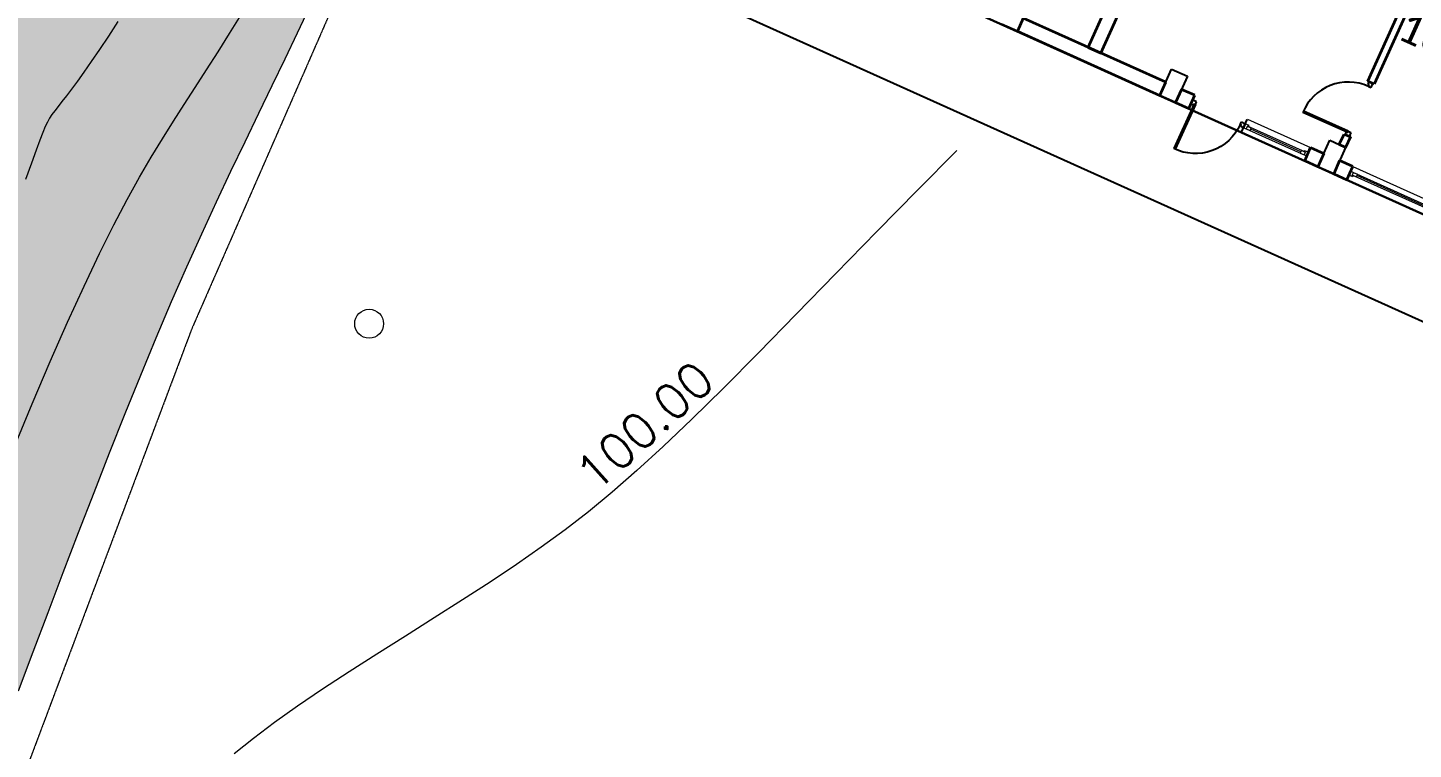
# Model space of a CAD drawing. Header units: inches. Extents: x 527934 to 2134587, y -408734 to 227304.
# Drawn here: x 680596 to 704559, y -186832 to -174360 of the extents above; entities that cross this region are included whole.
import ezdxf
from ezdxf.enums import TextEntityAlignment as Align

# ---------------------------------------------------------------- set-up
doc = ezdxf.new("R2010")
doc.units = ezdxf.units.IN
doc.header["$MEASUREMENT"] = 0
doc.linetypes.add('ACAD_ISO02W100', pattern=[15, 12, -3])
doc.linetypes.add('CONTINU', pattern=[0])
for name, color, linetype, lineweight in [('Cont_Annotation', 7, 'Continuous', 15), ('Contour', 3, 'Continuous', 5), ('Index_Contour', 1, 'Continuous', 20), ('K-ANO-Text', 250, 'Continuous', 15), ('K-AR-Wall', 33, 'Continuous', 5), ('K-AR-Wall Section', 33, 'Continuous', 35), ('Miscellaneous', 7, 'Continuous', 15), ('NEW BLOCKS', 12, 'Continuous', 30), ('Terrace', 30, 'ACAD_ISO02W100', 15)]:
    doc.layers.add(name, color=color, linetype=linetype, lineweight=lineweight)
doc.layers.add('K-AR-Al Section', color=7, linetype='Continuous', lineweight=5, true_color=0xb0b0b0)
for name, color, linetype in [('kpl_coupe mur', 1, 'CONTINU'), ('kpl_dessin fin', 3, 'CONTINU'), ('Tree', 3, 'Continuous')]:
    doc.layers.add(name, color=color, linetype=linetype)
doc.styles.add('1.5MM TEXT', font='calibri.ttf', dxfattribs={"height": 1.5})
doc.styles.add('romans', font='romans.shx')

# ---------------------------------------------------------------- blocks, each defined once
blk = doc.blocks.new('bldg1')
at = {"ltscale": 0.5}
for p, q in [((2554970, 3329258), (2554895, 3329258)), ((2554895, 3329258), (2554895, 3329208)), ((2554895, 3329208), (2554920, 3329208)), ((2554920, 3329208), (2554920, 3329183)), ((2554970, 3329183), (2554970, 3329258)), ((2554920, 3329183), (2554970, 3329183)), ((2554920, 3328333), (2554070, 3328333)), ((2554920, 3328308), (2554071, 3328308)), ((2554895, 3328258), (2554895, 3328308)), ((2554895, 3328308), (2554920, 3328308)), ((2554970, 3328258), (2554895, 3328258)), ((2554920, 3328308), (2554920, 3328333)), ((2554920, 3328333), (2554970, 3328333)), ((2554970, 3328333), (2554970, 3328258)), ((2552243, 3327720), (2552243, 3327645)), ((2552318, 3327720), (2552243, 3327720)), ((2552243, 3327645), (2552293, 3327645)), ((2552293, 3327645), (2552293, 3327670)), ((2552293, 3327670), (2552318, 3327670)), ((2552293, 3327670), (2552293, 3326821)), ((2552318, 3327670), (2552318, 3327720)), ((2552318, 3327670), (2552318, 3326820)), ((2553168, 3327670), (2553168, 3327720)), ((2553168, 3327720), (2553243, 3327720)), ((2553193, 3327670), (2553168, 3327670)), ((2553193, 3327645), (2553193, 3327670)), ((2553243, 3327645), (2553193, 3327645)), ((2553243, 3327720), (2553243, 3327645))]:
    blk.add_line(p, q, dxfattribs=at)
blk.add_arc((2554920, 3328333), 850, 90, 181.6854, dxfattribs=at)
at = {"ltscale": 0.5, "extrusion": (0, 0, -1)}
blk.add_ellipse((2552318, 3327670), major_axis=(549, 649), ratio=1, start_param=0.869257, end_param=2.469469, dxfattribs=at)
at = {"layer": 'K-AR-Al Section', "ltscale": 0.5}
for p, q in [((2553318, 3327720), (2553243, 3327720)), ((2553243, 3327720), (2553243, 3327645)), ((2553243, 3327645), (2553293, 3327645)), ((2554393, 3327696), (2553293, 3327696)), ((2553293, 3327696), (2553293, 3327645)), ((2553368, 3327695), (2553293, 3327695)), ((2553293, 3327695), (2553293, 3327645)), ((2553293, 3327645), (2553293, 3327695)), ((2553293, 3327695), (2553318, 3327695)), ((2553293, 3327645), (2553368, 3327645)), ((2553293, 3327645), (2554393, 3327645)), ((2553318, 3327695), (2553318, 3327720)), ((2553368, 3327645), (2553368, 3327695)), ((2554318, 3327670), (2553368, 3327670)), ((2554318, 3327670), (2553368, 3327670)), ((2554393, 3327695), (2554318, 3327695)), ((2554318, 3327695), (2554318, 3327645)), ((2554318, 3327645), (2554393, 3327645)), ((2554368, 3327695), (2554368, 3327720)), ((2554368, 3327720), (2554443, 3327720)), ((2554393, 3327695), (2554368, 3327695)), ((2554393, 3327645), (2554393, 3327696)), ((2554393, 3327645), (2554393, 3327695)), ((2554393, 3327645), (2554393, 3327695)), ((2554443, 3327645), (2554393, 3327645)), ((2554443, 3327720), (2554443, 3327645)), ((2555243, 3327720), (2555293, 3327720)), ((2555243, 3327645), (2555243, 3327720)), ((2555318, 3327645), (2555243, 3327645)), ((2555293, 3327720), (2555368, 3327720)), ((2555293, 3327670), (2555293, 3327720)), ((2555293, 3327720), (2557393, 3327720)), ((2555293, 3327670), (2555293, 3327720)), ((2555293, 3327720), (2555293, 3327670)), ((2555368, 3327670), (2555293, 3327670)), ((2557393, 3327670), (2555293, 3327670)), ((2555293, 3327670), (2555318, 3327670)), ((2555318, 3327670), (2555318, 3327645)), ((2555368, 3327720), (2555368, 3327670)), ((2557318, 3327695), (2555368, 3327695)), ((2557318, 3327695), (2555368, 3327695))]:
    blk.add_line(p, q, dxfattribs=at)
at = {"layer": 'K-AR-Wall'}
for p, q in [((2553243, 3327558), (2553243, 3327808)), ((2553243, 3327808), (2554443, 3327808)), ((2554443, 3327808), (2554443, 3327558)), ((2555243, 3327808), (2557443, 3327808)), ((2555243, 3327558), (2555243, 3327808)), ((2554443, 3327558), (2553243, 3327558)), ((2557443, 3327558), (2555243, 3327558))]:
    blk.add_line(p, q, dxfattribs=at)
at = {"layer": 'K-AR-Wall Section', "ltscale": 0.5}
for p, q in [((2550223, 3327808), (2550223, 3333198)), ((2550463, 3327808), (2550463, 3333198)), ((2554873, 3329258), (2554873, 3332958)), ((2554993, 3332958), (2554993, 3329258)), ((2554993, 3329258), (2554873, 3329258)), ((2554873, 3328058), (2554873, 3328258)), ((2554873, 3328258), (2554993, 3328258)), ((2554993, 3328258), (2554993, 3328058)), ((2554993, 3328058), (2554873, 3328058)), ((2551693, 3327808), (2548993, 3327808)), ((2548993, 3327808), (2548993, 3327558)), ((2550223, 3327808), (2550463, 3327808)), ((2551693, 3327558), (2551693, 3327808)), ((2552243, 3327808), (2551993, 3327808)), ((2551993, 3327808), (2551993, 3327558)), ((2552243, 3327558), (2552243, 3327808)), ((2554443, 3327808), (2554693, 3327808)), ((2554443, 3327558), (2554443, 3327808)), ((2554693, 3327808), (2554693, 3327558)), ((2555243, 3327808), (2554993, 3327808)), ((2554993, 3327808), (2554993, 3327558)), ((2555243, 3327558), (2555243, 3327808)), ((2548993, 3327558), (2551693, 3327558)), ((2551993, 3327558), (2552243, 3327558)), ((2554693, 3327558), (2554443, 3327558)), ((2554993, 3327558), (2555243, 3327558))]:
    blk.add_line(p, q, dxfattribs=at)
at = {"layer": 'kpl_coupe mur', "ltscale": 0.5}
for p, q in [((2548993, 3328058), (2548993, 3327558)), ((2551693, 3328058), (2551993, 3328058)), ((2551693, 3327558), (2551693, 3328058)), ((2551993, 3328058), (2551993, 3327558)), ((2554693, 3328058), (2554993, 3328058)), ((2554693, 3327558), (2554693, 3328058)), ((2554993, 3328058), (2554993, 3327558)), ((2553243, 3327558), (2553243, 3327798)), ((2548993, 3327558), (2548693, 3327558)), ((2551993, 3327558), (2551693, 3327558)), ((2554993, 3327558), (2554693, 3327558))]:
    blk.add_line(p, q, dxfattribs=at)
at = {"layer": 'kpl_dessin fin', "ltscale": 0.5}
blk.add_line((2575283, 3325858), (2538193, 3325858), dxfattribs=at)
at = {"layer": 'K-ANO-Text', "style": '1.5MM TEXT'}
blk.add_text('16 SQM', height=525, dxfattribs=at).set_placement((2555003, 3330138))

msp = doc.modelspace()

# ---------------------------------------------------------------- hatches: boundary and pattern name
at = {"layer": 'Tree', "ltscale": 0.5}
h = msp.add_hatch(dxfattribs=at)
h.set_pattern_fill('GRASS', color=256, scale=800, style=0)
h.set_pattern_definition([(90, (727800.17, -145638.66), (-565.6854, 565.6854), [150, -981.371]), (45, (727800.2, -145638.7), (-565.6854, 565.6854), [150, -650]), (135, (727800.2, -145638.7), (-565.6854, -565.6854), [150, -650])])
h.paths.add_polyline_path([(718395.2, -146742.3), (705968.7, -141147.1), (689043, -133735.3), (686589, -138160.7), (685494.3, -141047.4), (684669.8, -143103), (682947.2, -151200.9), (681842.7, -157845.8), (681224.5, -163121.4), (675694, -163294.3), (670735.6, -163442.3), (664063.2, -163717.7), (664011.8, -165547.9), (663897.9, -170016.6), (663877.8, -172112), (663707.3, -174273.9), (663216.7, -178412.3), (662999.8, -180487.9), (662539.8, -184450.7), (662211.8, -187619), (662003.5, -191088.4), (658727, -190623.3), (655946.1, -190266), (654389.1, -190018.5), (654330.2, -190180.2), (653012.5, -192144.1), (649060, -197199.3, 0.1657104), (648984.1, -197743.1), (649148.1, -198307.3), (649430.6, -199050.5), (649857, -199864), (650511.5, -200863.9), (650793, -200996), (651065, -201130.8), (651326.7, -201267.2), (651577.5, -201404.1), (651816.7, -201540.4), (652043.7, -201675.1), (652358.1, -201868.9), (652732.8, -202116.8), (653065.6, -202352.3), (653317.9, -202540.9), (653484, -202667.4), (653656.1, -202799.9), (653837.4, -202940.3), (654030.3, -203089.8), (654233.1, -203247), (654443, -203409.9), (654657.4, -203576.5), (654873.5, -203744.8), (655088.6, -203912.7), (655299.9, -204078.3), (655504.8, -204239.6), (655701.5, -204394.8), (655892.3, -204543.7), (656080.8, -204686.3), (656270.2, -204822.4), (656464, -204952.2), (656665.6, -205075.6), (656878.2, -205192.7), (657105.5, -205303.3), (657350.1, -205407.7), (657613, -205506.4), (657894.4, -205600.1), (658194.6, -205689.5), (658513.8, -205775.3), (658852.5, -205858.3), (659210.9, -205939.1), (659589.2, -206018.5), (659987.4, -206096.9), (660403.4, -206174.3), (660835, -206250.4), (661279.7, -206324.9), (661735.1, -206397.5), (662199, -206468), (662668.8, -206536), (663142.2, -206601.2), (663616.9, -206663.3), (664090.1, -206721.1), (664559.2, -206773.3), (665021.6, -206818.5), (665474.5, -206855.4), (665915.3, -206882.8), (666341.4, -206899.3), (666750, -206903.7), (667139, -206895.1), (667508.2, -206874.9), (667857.7, -206844.8), (668187.9, -206806.8), (668498.8, -206762.7), (668790.9, -206714.3), (669064.2, -206663.5), (669319.1, -206612.1), (669556, -206561.6), (669775.6, -206511.5), (669979, -206461.2), (670167.3, -206409.8), (670341.4, -206356.7), (670502.4, -206301.1), (670651.2, -206242.1), (670789, -206179.2), (670917, -206111), (671038.1, -206034.8), (671155.4, -205947.2), (671272.1, -205844.9), (671391.3, -205724.8), (671516.2, -205583.6), (671649.9, -205417.9), (671795.7, -205224.4), (671955.9, -205000.7), (672130.3, -204746.4), (672318.2, -204462.3), (672518.6, -204148.7), (672730.6, -203806.2), (672953.4, -203435.4), (673186, -203036.7), (673427.7, -202610.8), (673677.4, -202158.4), (673933.3, -201682.2), (674193.5, -201185.1), (674456.2, -200670), (674719.3, -200139.7), (674981.1, -199597.3), (675239.6, -199045.7), (675492.9, -198487.7), (675739.5, -197926), (675979.6, -197362.2), (676213.7, -196797.6), (676442.3, -196233.4), (676666.2, -195670.9), (676885.7, -195111.3), (677101.6, -194556.1), (677314.2, -194006.3), (677524.4, -193462.6), (677733, -192922.9), (677941, -192384), (678149.5, -191843.1), (678359.4, -191297.2), (678571.7, -190743.5), (678787.4, -190178.8), (679007.6, -189600.4), (679233.1, -189005.9), (679463.8, -188395.8), (679699.6, -187771.1), (679940.3, -187132.9), (680185.6, -186482.3), (680435.5, -185820.3), (680689.7, -185148.2), (680948, -184466.8), (681210.1, -183777.9), (681475.3, -183085.3), (681742.7, -182393.3), (682011.5, -181706.1), (682280.8, -181028.3), (682549.8, -180363.9), (682817.7, -179717.5), (683083.5, -179093.3), (683346.4, -178494.7), (683605.8, -177920.8), (683860.9, -177369.9), (684111, -176840.3), (684355.5, -176330.1), (684593.7, -175837.5), (684824.8, -175360.9), (685048.2, -174898.3), (685263.2, -174448.6), (685469.7, -174012.6), (685667.4, -173591.6), (685856.2, -173186.8), (686035.9, -172799.8), (686206.4, -172431.7), (686367.5, -172083.9), (686519, -171757.7), (686661.1, -171453.6), (686794.7, -171168.1), (686921.3, -170896.8), (687042.2, -170635.3), (687158.7, -170379.4), (687272.1, -170124.5), (687383.9, -169866.4), (687495.2, -169600.6), (687607.6, -169323), (687722.4, -169030.3), (687841.1, -168719.2), (687965.2, -168386.8), (688096.2, -168029.9), (688235.6, -167645.3), (688384.7, -167229.9), (688545.2, -166780.5), (688717.7, -166296.4), (688899.3, -165785.6), (689086.6, -165258.4), (689275.9, -164725.3), (689463.7, -164196.6), (689646.4, -163682.7), (689820.4, -163193.9), (689982.1, -162740.6), (690129, -162330.1), (690263.4, -161956.9), (690388.5, -161612.5), (690507.5, -161288.4), (690623.8, -160976), (690740.6, -160666.8), (690861.1, -160352.2), (690988.7, -160023.8), (691125.6, -159675.5), (691270.6, -159311.3), (691421.1, -158937.5), (691575, -158560.6), (691729.7, -158187.1), (691883.1, -157823.4), (692032.6, -157475.8), (692176.1, -157151), (692311.7, -156853.2), (692440.9, -156578.7), (692565.4, -156321.7), (692687.2, -156076.4), (692808.2, -155836.8), (692930.3, -155597.3), (693055.5, -155352), (693185.7, -155095), (693322.1, -154822.7), (693462.9, -154539.8), (693605.7, -154253), (693748.2, -153969.2), (693887.8, -153695.2), (694022.1, -153437.8), (694148.8, -153203.7), (694325.3, -152894.7), (694349.6, -152860.3), (692460.2, -152010), (693033.6, -150691.6), (695967.6, -151998.4), (712646.9, -159508.5)])

# ---------------------------------------------------------------- linework, layer by layer
at = {"layer": 'Contour'}
for points in [[(680355.1, -181629.3), (680672.2, -180858.9), (680982.9, -180130), (681283.3, -179449.5), (681569.7, -178824.6), (681837.9, -178262.4), (682085.4, -177766.9), (682314.3, -177330.9), (682528.2, -176944.2), (682730.6, -176596.5), (682924.8, -176277.7), (683114.4, -175977.5), (683302.8, -175685.8), (683493.5, -175392.3), (683689.1, -175089), (683888.2, -174776.5), (684088.5, -174457.5), (684287.6, -174134.7)], [(680435.5, -185820.3), (680689.7, -185148.2), (680948, -184466.8), (681210.1, -183777.9), (681475.3, -183085.3), (681742.7, -182393.3), (682011.5, -181706.1), (682280.8, -181028.3), (682549.8, -180363.9), (682817.7, -179717.5), (683083.5, -179093.3), (683346.4, -178494.7), (683605.8, -177920.8), (683860.9, -177369.9), (684111, -176840.3), (684355.5, -176330.1), (684593.7, -175837.5), (684824.8, -175360.9), (685048.2, -174898.3), (685263.2, -174448.6), (685469.7, -174012.6)], [(682155.9, -174250), (681991.6, -174503.8), (681837.6, -174737.2), (681696, -174946.4), (681568.5, -175128.9), (681454.6, -175286.3), (681353.6, -175421.5), (681264.7, -175537.4), (681187.1, -175636.5), (681120.2, -175721.9), (681063, -175796.3), (681014.8, -175862.4), (680974.2, -175924.2), (680937.6, -175989.8), (680900.5, -176068.5), (680858.6, -176169.7), (680807.7, -176302.6), (680743.2, -176476.4), (680661, -176700.4), (680556.7, -176984)]]:
    msp.add_lwpolyline(points, dxfattribs=at)
at = {"layer": 'Index_Contour', "color": 1}
msp.add_lwpolyline([(696667.4, -176480.2), (695991.3, -177160.2), (695281.1, -177883.2), (694574.8, -178606.8), (693887.3, -179311.7), (693233.3, -179978.6), (692627.7, -180588.4), (692081, -181126.7), (691586, -181599.1), (691130.9, -182016.1), (690704.2, -182388.3), (690294.2, -182726.1), (689889.3, -183040), (689477.9, -183340.6), (689048.3, -183638.3), (688592.2, -183941.7), (688114.5, -184250.4), (687623.6, -184562.2), (687127.8, -184874.9), (686635.3, -185186.2), (686154.5, -185493.7), (685693.7, -185795.2), (685261.2, -186088.4), (684863.3, -186371.7), (684498.8, -186645.5), (684164.8, -186911)], dxfattribs=at)
at = {"layer": 'Miscellaneous', "ltscale": 0.25}
msp.add_circle((686500.9, -179476.5), 250, dxfattribs=at)
at = {"layer": 'NEW BLOCKS', "ltscale": 0.5}
msp.add_lwpolyline([(695694, -156251.3), (725164.4, -169520.9), (718702, -183873.1), (689231.7, -170603.5)], close=True, dxfattribs=at)
at = {"layer": 'Terrace', "ltscale": 0.25}
msp.add_lwpolyline([(694446.6, -152637.5), (690780.9, -161126.5), (687694.9, -169827.5), (683433.9, -179561.5), (679579.9, -189806.5), (679068.9, -191971.5), (678401.9, -193932.5), (677510.9, -195613.5), (677000.9, -197407.5), (675168.5, -201596.1)], dxfattribs=at)

# ---------------------------------------------------------------- block references
at = {"rotation": 335.7595136373062}
msp.add_blockref('bldg1', (-2992724, -2162056.3), dxfattribs=at)

# ---------------------------------------------------------------- texts
at = {"layer": 'Cont_Annotation', "ltscale": 0.25, "style": 'romans'}
msp.add_text('100.00', height=600, rotation=42.00699, dxfattribs=at).set_placement((691586, -181599.1, 100000), align=Align.BOTTOM_CENTER)

doc.saveas('drawing.dxf')
